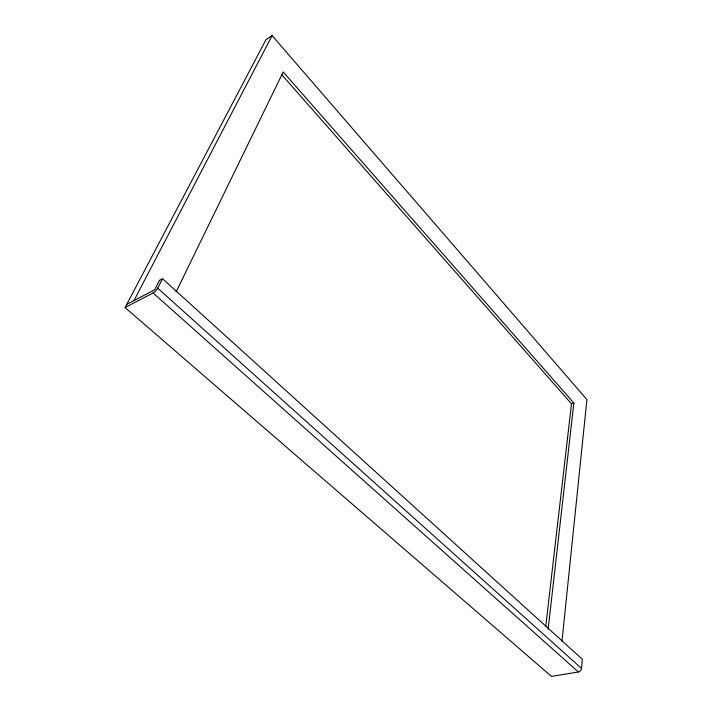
<?xml version="1.0" encoding="UTF-8"?>
<svg xmlns="http://www.w3.org/2000/svg" width="712" height="712" viewBox="0 0 712 712"><rect width="100%" height="100%" fill="white"/><g stroke="black" fill="none" stroke-linecap="round" stroke-linejoin="round"><path stroke-width="1.07" d="M561.973 641.298L586.919 399.61L272.118 35.6L265.994 39.658L125.081 307.548L551.471 676.4L578.384 671.968A3.364 2.581 -53.2 0 0 581.535 668.408L582.345 659.259L162.505 278.703L159.506 280.288L154.691 289.766L126.754 304.38M548.133 629.203L573.854 403.045L283.198 72.001L176.051 291.982M545.757 626.435L571.487 403.811L281.454 74.404M125.081 307.548L153.071 292.961A4.699 1.504 -46.4 0 0 157.708 288.191L162.505 278.703M133.981 300.598L272.118 35.6M571.487 403.811L573.854 403.045M153.071 292.961L578.384 671.968M157.708 288.191L581.535 668.408"/></g></svg>
